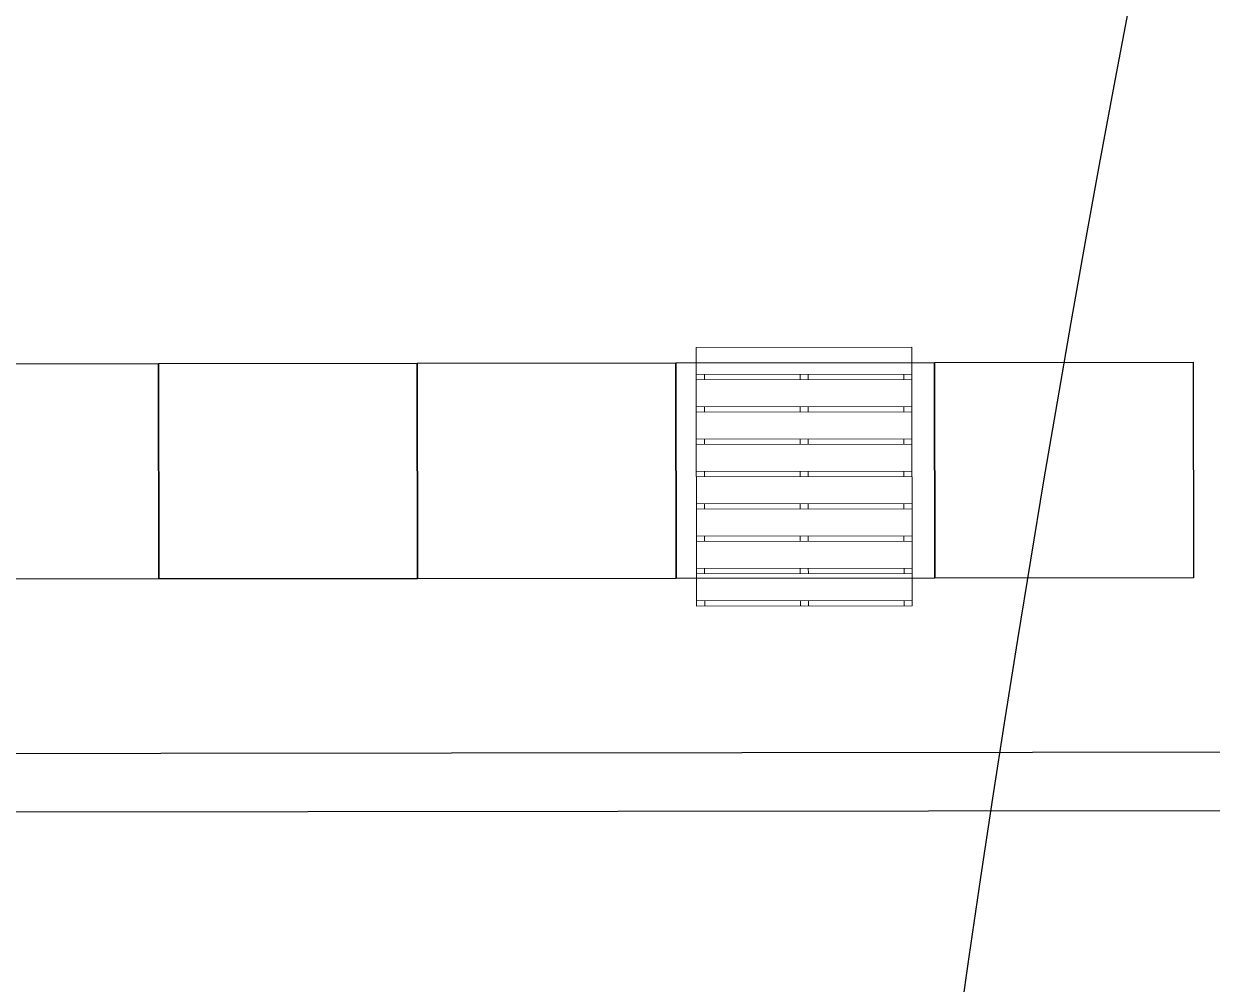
# Model space of a CAD drawing. Header units: feet. Extents: x -99009 to 3252343, y -11094690 to 9035152.
# Drawn here: x 2417064 to 2422578, y -1964143 to -1959687 of the extents above; entities that cross this region are included whole.
import ezdxf

# ---------------------------------------------------------------- set-up
doc = ezdxf.new("R2010")
doc.units = ezdxf.units.FT
doc.layers.add('1', color=1, linetype='Continuous')
doc.layers.add('GANGWAY', color=51, linetype='Continuous', lineweight=25)
doc.layers.add('www.cadblocksfree.com', color=7, linetype='Continuous', lineweight=5)

# ---------------------------------------------------------------- blocks, each defined once
blk = doc.blocks.new('pallet')
at = {"layer": 'www.cadblocksfree.com'}
for p, q in [((362647.5, -185141.5), (363847.5, -185141.5)), ((362647.5, -186141.4), (362647.5, -185141.5)), ((362772.6, -186141.4), (362772.6, -185141.5)), ((362797.5, -186141.4), (362797.5, -185141.5)), ((362922.6, -186141.4), (362922.6, -185141.5)), ((362947.5, -186141.4), (362947.5, -185141.5)), ((363072.6, -186141.4), (363072.6, -185141.5)), ((363097.5, -186141.4), (363097.5, -185141.5)), ((363222.6, -186141.4), (363222.6, -185141.5)), ((363247.5, -186141.4), (363247.5, -185141.5)), ((363372.6, -186141.4), (363372.6, -185141.5)), ((363397.5, -186141.4), (363397.5, -185141.5)), ((363522.6, -186141.4), (363522.6, -185141.5)), ((363547.5, -186141.4), (363547.5, -185141.5)), ((363672.6, -186141.4), (363672.6, -185141.5)), ((363697.5, -186141.4), (363697.5, -185141.5)), ((363822.6, -186141.4), (363822.6, -185141.5)), ((363847.5, -186141.4), (363847.5, -185141.5)), ((362772.6, -185179), (362797.5, -185179)), ((362922.6, -185179), (362947.5, -185179)), ((363072.6, -185179), (363097.5, -185179)), ((363222.6, -185179), (363247.5, -185179)), ((363372.6, -185179), (363397.5, -185179)), ((363522.6, -185179), (363547.5, -185179)), ((363672.6, -185179), (363697.5, -185179)), ((363822.6, -185179), (363847.5, -185179)), ((362772.6, -185622.9), (362797.5, -185622.9)), ((362922.6, -185622.9), (362947.5, -185622.9)), ((363072.6, -185622.9), (363097.5, -185622.9)), ((363222.6, -185622.9), (363247.5, -185622.9)), ((363372.6, -185622.9), (363397.5, -185622.9)), ((363522.6, -185622.9), (363547.5, -185622.9)), ((363672.6, -185622.9), (363697.5, -185622.9)), ((363822.6, -185622.9), (363847.5, -185622.9)), ((362772.6, -185660.1), (362797.5, -185660.1)), ((362922.6, -185660.1), (362947.5, -185660.1)), ((363072.6, -185660.1), (363097.5, -185660.1)), ((363222.6, -185660.1), (363247.5, -185660.1)), ((363372.6, -185660.1), (363397.5, -185660.1)), ((363522.6, -185660.1), (363547.5, -185660.1)), ((363672.6, -185660.1), (363697.5, -185660.1)), ((363822.6, -185660.1), (363847.5, -185660.1)), ((363847.5, -186141.4), (362647.5, -186141.4)), ((362797.5, -186103.9), (362772.6, -186103.9)), ((362947.5, -186103.9), (362922.6, -186103.9)), ((363097.5, -186103.9), (363072.6, -186103.9)), ((363247.5, -186103.9), (363222.6, -186103.9)), ((363397.5, -186103.9), (363372.6, -186103.9)), ((363547.5, -186103.9), (363522.6, -186103.9)), ((363697.5, -186103.9), (363672.6, -186103.9)), ((363847.5, -186103.9), (363822.6, -186103.9))]:
    blk.add_line(p, q, dxfattribs=at)

msp = doc.modelspace()

# ---------------------------------------------------------------- linework, layer by layer
at = {"transparency": 33554684}
msp.add_line((2432949.46409, -1963326.79413), (2406091.15503, -1963357.28817), dxfattribs=at)
at = {"color": 3}
for points in [[(2417690.85539, -1962263.0693), (2417689.72002, -1961263.06995), (2418889.71925, -1961261.70751), (2418890.85462, -1962261.70687)], [(2418890.85462, -1962261.70687), (2418889.71925, -1961261.70751), (2420089.71848, -1961260.34507), (2420090.85384, -1962260.34443)], [(2420090.85384, -1962260.34443), (2420089.71848, -1961260.34507), (2421289.7177, -1961258.98263), (2421290.85307, -1962258.98199)], [(2421290.85307, -1962258.98199), (2421289.7177, -1961258.98263), (2422489.71693, -1961257.62019), (2422490.8523, -1962257.61955)], [(2416490.85616, -1962264.43174), (2416489.7208, -1961264.43239), (2417689.72002, -1961263.06995), (2417690.85539, -1962263.0693)]]:
    msp.add_lwpolyline(points, close=True, dxfattribs=at)
at = {"layer": '1'}
msp.add_arc((2520410.24778, -1978395.99612), 100000, 84.1346387202, 194.3871675539, dxfattribs=at)
at = {"layer": 'GANGWAY', "color": 141, "lineweight": -3}
msp.add_lwpolyline([(2406330.57044, -1962920.6184), (2406307.73986, -1942812.07332), (2406893.28442, -1942311.40819), (2455411.05414, -1942256.32271), (2455911.6215, -1942755.7547), (2455934.12815, -1962578.98467), (2455434.64017, -1963030.24717), (2406916.87045, -1963085.33265)], close=True, dxfattribs=at)

# ---------------------------------------------------------------- block references
at = {"color": 3, "rotation": 270.0650517140734}
msp.add_blockref('pallet', (2605913.99558, -1598330.34562), dxfattribs=at)

doc.saveas('drawing.dxf')
